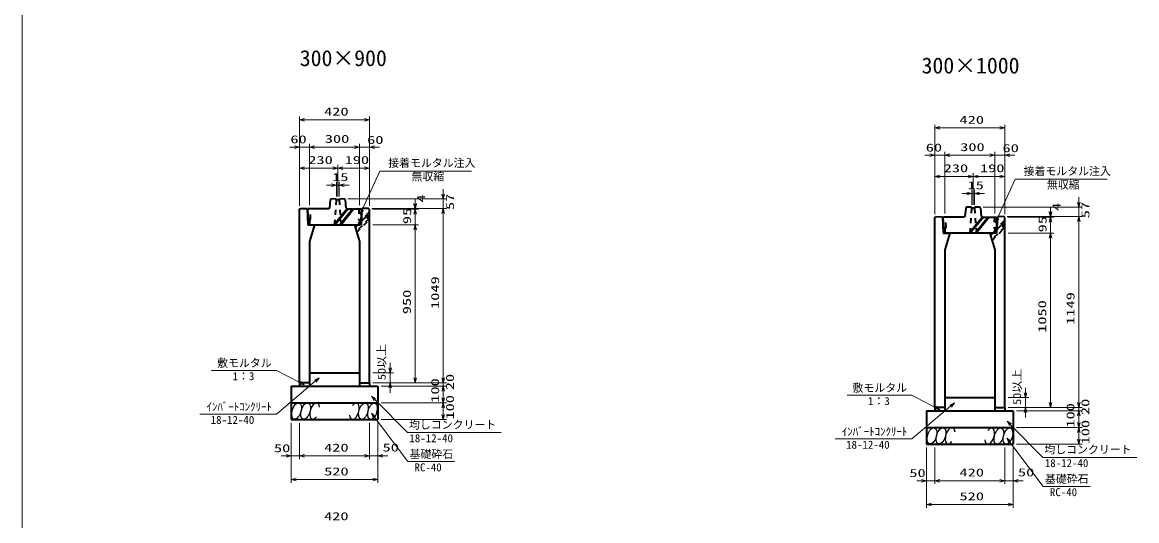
# Model space of a CAD drawing. Units: millimetres on the paper. Extents: x 15 to 1219, y 8 to 859.
# Drawn here: x 15.1 to 350.1, y 296.2 to 446.1 of the extents above; entities that cross this region are included whole.
import ezdxf
from ezdxf.enums import TextEntityAlignment as Align

# ---------------------------------------------------------------- set-up
doc = ezdxf.new("R2010")
doc.units = ezdxf.units.MM
doc.linetypes.add('USER1', pattern=[3, 1.5, -1.5])
for name, color, linetype, lineweight in [('D-STR-DIM（寸法）', 7, 'Continuous', 13), ('D-STR-HTXT(均しCON-旗)', 7, 'Continuous', 13), ('D-STR-HTXT(基礎砕石-旗)', 7, 'Continuous', 13), ('D-STR-HTXT（旗上げ）', 7, 'Continuous', 13), ('D-STR-STRF(グリ)', 7, 'Continuous', 25), ('D-STR（構造物）', 1, 'Continuous', 35)]:
    doc.layers.add(name, color=color, linetype=linetype, lineweight=lineweight)
doc.layers.add('D-STR-TXT(文字)', color=7, linetype='Continuous')
doc.styles.add('ＭＳ ゴシック', font='')
doc.styles.get('ＭＳ ゴシック').set_extended_font_data('MS Gothic')

# ---------------------------------------------------------------- blocks, each defined once
blk = doc.blocks.new('_Open30')
at = {"color": 7, "linetype": 'Continuous', "lineweight": 13}
for p, q in [((-1, 0.2679), (0, 0)), ((0, 0), (-1, -0.2679)), ((0, 0), (-1, 0))]:
    blk.add_line(p, q, dxfattribs=at)

msp = doc.modelspace()

# ---------------------------------------------------------------- linework, layer by layer
at = {"layer": 'D-STR-DIM（寸法）', "color": 2}
msp.add_line((15.075, 858.587), (15.075, 15.004), dxfattribs=at)
at = {"layer": 'D-STR-DIM（寸法）'}
for p, q in [((98.433, 409.599), (98.433, 417.807)), ((99.933, 416.807), (117.933, 416.807)), ((119.433, 409.599), (119.433, 417.807)), ((289.442, 407.125), (289.442, 415.333)), ((290.942, 414.333), (308.942, 414.333)), ((310.442, 407.125), (310.442, 415.333)), ((98.433, 390.896), (98.433, 409.599)), ((101.433, 391.087), (101.433, 409.599)), ((101.433, 391.087), (101.433, 409.599)), ((116.433, 391.087), (116.433, 409.599)), ((116.433, 391.087), (116.433, 409.599)), ((119.433, 390.896), (119.433, 409.599)), ((96.933, 408.599), (95.433, 408.599)), ((98.433, 408.599), (101.433, 408.599)), ((102.933, 408.599), (104.433, 408.599)), ((102.933, 408.599), (114.933, 408.599)), ((114.933, 408.599), (113.433, 408.599)), ((116.433, 408.599), (119.433, 408.599)), ((120.933, 408.599), (122.433, 408.599)), ((287.942, 406.125), (286.442, 406.125)), ((289.442, 388.422), (289.442, 407.125)), ((289.442, 406.125), (292.442, 406.125)), ((292.442, 388.612), (292.442, 407.125)), ((292.442, 388.612), (292.442, 407.125)), ((293.942, 406.125), (295.442, 406.125)), ((293.942, 406.125), (305.942, 406.125)), ((305.942, 406.125), (304.442, 406.125)), ((307.442, 388.612), (307.442, 407.125)), ((307.442, 388.612), (307.442, 407.125)), ((307.442, 406.125), (310.442, 406.125)), ((310.442, 388.422), (310.442, 407.125)), ((311.942, 406.125), (313.442, 406.125)), ((98.433, 390.896), (98.433, 403.241)), ((99.933, 402.241), (108.433, 402.241)), ((109.933, 393.694), (109.933, 403.241)), ((109.933, 393.694), (109.933, 403.241)), ((111.433, 402.241), (117.933, 402.241)), ((119.433, 390.896), (119.433, 403.241)), ((289.442, 388.422), (289.442, 400.767)), ((290.942, 399.767), (299.442, 399.767)), ((300.942, 391.22), (300.942, 400.767)), ((300.942, 391.22), (300.942, 400.767)), ((302.442, 399.767), (308.942, 399.767)), ((310.442, 388.422), (310.442, 400.767)), ((108.039, 397.109), (106.539, 397.109)), ((109.539, 393.694), (109.539, 398.109)), ((109.539, 397.109), (110.327, 397.109)), ((110.327, 393.694), (110.327, 398.109)), ((111.827, 397.109), (113.327, 397.109)), ((141.636, 394.476), (141.636, 395.976)), ((300.548, 391.22), (300.548, 395.635)), ((301.336, 391.22), (301.336, 395.635)), ((112.939, 392.976), (142.636, 392.976)), ((133.138, 391.641), (133.138, 393.141)), ((133.138, 391.449), (133.138, 392.949)), ((141.636, 390.141), (141.636, 392.976)), ((299.048, 394.635), (297.548, 394.635)), ((300.548, 394.635), (301.336, 394.635)), ((302.836, 394.635), (304.336, 394.635)), ((332.645, 392.002), (332.645, 393.502)), ((120.183, 390.141), (134.138, 390.141)), ((120.379, 389.949), (134.138, 389.949)), ((120.379, 389.949), (134.138, 389.949)), ((121.183, 390.141), (142.636, 390.141)), ((121.183, 390.141), (142.636, 390.141)), ((133.138, 389.949), (133.138, 390.141)), ((133.138, 385.194), (133.138, 389.949)), ((141.636, 339.194), (141.636, 388.641)), ((141.636, 388.641), (141.636, 387.141)), ((303.948, 390.502), (333.645, 390.502)), ((324.147, 389.167), (324.147, 390.667)), ((324.147, 388.975), (324.147, 390.475)), ((332.645, 387.667), (332.645, 390.502)), ((133.138, 388.449), (133.138, 386.949)), ((311.192, 387.667), (325.147, 387.667)), ((311.388, 387.475), (325.147, 387.475)), ((311.388, 387.475), (325.147, 387.475)), ((312.192, 387.667), (333.645, 387.667)), ((312.192, 387.667), (333.645, 387.667)), ((324.147, 387.475), (324.147, 387.667)), ((324.147, 382.72), (324.147, 387.475)), ((324.147, 385.975), (324.147, 384.475)), ((332.645, 331.72), (332.645, 386.167)), ((332.645, 386.167), (332.645, 384.667)), ((120.433, 385.194), (134.138, 385.194)), ((120.433, 385.194), (134.138, 385.194)), ((133.138, 339.194), (133.138, 383.694)), ((133.138, 383.694), (133.138, 382.194)), ((311.442, 382.72), (325.147, 382.72)), ((311.442, 382.72), (325.147, 382.72)), ((324.147, 331.72), (324.147, 381.22)), ((324.147, 381.22), (324.147, 379.72)), ((125.622, 342.194), (125.622, 343.694)), ((120.433, 340.694), (126.622, 340.694)), ((125.622, 337.694), (125.622, 340.694)), ((141.636, 339.194), (141.636, 340.694)), ((120.433, 337.694), (142.636, 337.694)), ((120.433, 337.694), (142.636, 337.694)), ((120.433, 337.694), (126.622, 337.694)), ((121.433, 337.694), (134.138, 337.694)), ((122.933, 336.694), (142.636, 336.694)), ((122.933, 336.694), (142.636, 336.694)), ((125.622, 336.194), (125.622, 334.694)), ((141.636, 336.694), (141.636, 337.694)), ((141.636, 333.194), (141.636, 335.194)), ((141.636, 335.194), (141.636, 333.694)), ((316.631, 334.72), (316.631, 336.22)), ((122.933, 331.694), (142.636, 331.694)), ((122.933, 331.694), (142.636, 331.694)), ((311.442, 333.22), (317.631, 333.22)), ((316.631, 330.22), (316.631, 333.22)), ((332.645, 331.72), (332.645, 333.22)), ((141.636, 328.194), (141.636, 330.194)), ((311.442, 330.22), (333.645, 330.22)), ((311.442, 330.22), (325.147, 330.22)), ((311.442, 330.22), (333.645, 330.22)), ((311.442, 330.22), (317.631, 330.22)), ((313.942, 329.22), (333.645, 329.22)), ((313.942, 329.22), (333.645, 329.22)), ((316.631, 328.72), (316.631, 327.22)), ((332.645, 329.22), (332.645, 330.22)), ((95.933, 325.694), (95.933, 314.727)), ((98.433, 325.694), (98.433, 314.727)), ((119.433, 325.694), (119.433, 314.727)), ((121.933, 325.694), (121.933, 314.727)), ((122.933, 326.694), (142.636, 326.694)), ((332.645, 325.72), (332.645, 327.72)), ((332.645, 327.72), (332.645, 326.22)), ((95.933, 324.694), (95.933, 307.569)), ((98.433, 324.694), (98.433, 314.727)), ((119.433, 324.694), (119.433, 314.727)), ((121.933, 324.694), (121.933, 307.569)), ((313.942, 324.22), (333.645, 324.22)), ((313.942, 324.22), (333.645, 324.22)), ((332.645, 320.72), (332.645, 322.72)), ((313.942, 319.22), (333.645, 319.22)), ((94.433, 315.727), (92.933, 315.727)), ((95.933, 315.727), (98.433, 315.727)), ((99.933, 315.727), (117.933, 315.727)), ((99.933, 315.727), (101.433, 315.727)), ((117.933, 315.727), (116.433, 315.727)), ((119.433, 315.727), (121.933, 315.727)), ((123.433, 315.727), (124.933, 315.727)), ((286.942, 318.22), (286.942, 307.253)), ((286.942, 317.22), (286.942, 300.095)), ((289.442, 318.22), (289.442, 307.253)), ((289.442, 317.22), (289.442, 307.253)), ((310.442, 318.22), (310.442, 307.253)), ((310.442, 317.22), (310.442, 307.253)), ((312.942, 318.22), (312.942, 307.253)), ((312.942, 317.22), (312.942, 300.095)), ((97.433, 308.569), (120.433, 308.569)), ((285.442, 308.253), (283.942, 308.253)), ((286.942, 308.253), (289.442, 308.253)), ((290.942, 308.253), (308.942, 308.253)), ((290.942, 308.253), (292.442, 308.253)), ((308.942, 308.253), (307.442, 308.253)), ((310.442, 308.253), (312.942, 308.253)), ((314.442, 308.253), (315.942, 308.253)), ((288.442, 301.095), (311.442, 301.095))]:
    msp.add_line(p, q, dxfattribs=at)
at = {"layer": 'D-STR-HTXT(均しCON-旗)'}
for points in [[(71.994, 341.397), (91.475, 341.397), (98.518, 337.743)], [(68.44, 328.263), (91.475, 328.263), (103.132, 338.174)], [(159.081, 322.746), (130.873, 322.746), (121.15, 332.563)], [(263.003, 333.923), (282.484, 333.923), (289.527, 330.268)], [(259.449, 320.789), (282.484, 320.789), (294.141, 330.7)], [(350.09, 315.272), (321.882, 315.272), (312.159, 325.089)]]:
    msp.add_lwpolyline(points, dxfattribs=at)
at = {"layer": 'D-STR-HTXT(基礎砕石-旗)'}
for points in [[(145.055, 313.997), (130.951, 313.997), (120.947, 327.323)], [(336.064, 306.523), (321.96, 306.523), (311.956, 319.849)]]:
    msp.add_lwpolyline(points, dxfattribs=at)
at = {"layer": 'D-STR-HTXT（旗上げ）'}
for points in [[(150.154, 401.384), (122.533, 401.384), (117.266, 389.668)], [(341.163, 398.91), (313.542, 398.91), (308.275, 387.193)]]:
    msp.add_lwpolyline(points, dxfattribs=at)
at = {"layer": 'D-STR-STRF(グリ)'}
for centre, major_axis in [((97.528, 329.217), (0.79, 2.421)), ((100.249, 329.217), (0.79, 2.421)), ((117.637, 329.136), (-0.771, -2.427)), ((120.358, 329.158), (-0.771, -2.427)), ((288.536, 321.743), (0.79, 2.421)), ((291.258, 321.743), (0.79, 2.421)), ((308.646, 321.662), (-0.771, -2.427)), ((311.367, 321.684), (-0.771, -2.427))]:
    msp.add_ellipse(centre, major_axis=major_axis, ratio=0.5139, dxfattribs=at)
for centre, major_axis in [((102.99, 329.217), (0.79, 2.421)), ((114.897, 329.115), (-0.771, -2.427)), ((293.998, 321.743), (0.79, 2.421)), ((305.906, 321.641), (-0.771, -2.427))]:
    msp.add_ellipse(centre, major_axis=major_axis, ratio=0.5139, start_param=5.3575563, end_param=10.3750652, dxfattribs=at)
at = {"layer": 'D-STR（構造物）'}
for p, q in [((107.668, 392.732), (107.46, 390.235)), ((107.939, 392.976), (107.668, 392.732)), ((109.308, 392.949), (107.939, 392.976)), ((109.539, 392.694), (109.308, 392.949)), ((110.327, 392.694), (109.539, 392.694)), ((110.558, 392.949), (110.327, 392.694)), ((111.939, 392.976), (110.558, 392.949)), ((112.209, 392.732), (111.939, 392.976)), ((112.417, 390.235), (112.209, 392.732)), ((98.433, 389.896), (98.683, 390.141)), ((98.433, 337.694), (98.433, 389.896)), ((98.683, 390.141), (100.683, 390.101)), ((100.683, 390.101), (100.933, 385.194)), ((100.846, 389.832), (100.989, 389.981)), ((100.846, 389.832), (101.089, 385.231)), ((107.189, 389.981), (100.989, 389.981)), ((107.459, 390.23), (107.189, 389.981)), ((112.689, 389.981), (108.833, 385.231)), ((113.011, 389.981), (109.155, 385.231)), ((114.427, 389.981), (110.572, 385.231)), ((114.749, 389.981), (110.894, 385.231)), ((112.418, 390.23), (112.689, 389.981)), ((112.689, 389.981), (116.889, 389.981)), ((117.031, 389.832), (116.789, 385.231)), ((117.031, 389.832), (116.889, 389.981)), ((117.183, 390.101), (116.933, 385.194)), ((119.183, 390.141), (117.183, 390.101)), ((119.433, 389.896), (119.183, 390.141)), ((119.433, 337.694), (119.433, 389.896)), ((298.677, 390.258), (298.469, 387.761)), ((298.947, 390.502), (298.677, 390.258)), ((300.317, 390.475), (298.947, 390.502)), ((300.548, 390.22), (300.317, 390.475)), ((301.336, 390.22), (300.548, 390.22)), ((301.567, 390.475), (301.336, 390.22)), ((302.948, 390.502), (301.567, 390.475)), ((303.218, 390.258), (302.948, 390.502)), ((303.426, 387.761), (303.218, 390.258)), ((289.442, 387.422), (289.692, 387.667)), ((289.442, 330.22), (289.442, 387.422)), ((289.692, 387.667), (291.692, 387.627)), ((291.692, 387.627), (291.942, 382.72)), ((291.855, 387.357), (291.997, 387.507)), ((291.855, 387.357), (292.097, 382.757)), ((298.197, 387.507), (291.997, 387.507)), ((298.468, 387.756), (298.197, 387.507)), ((303.697, 387.507), (299.842, 382.757)), ((304.019, 387.507), (300.164, 382.757)), ((305.436, 387.507), (301.581, 382.757)), ((305.758, 387.507), (301.903, 382.757)), ((303.427, 387.756), (303.697, 387.507)), ((303.697, 387.507), (307.897, 387.507)), ((308.04, 387.357), (307.797, 382.757)), ((308.04, 387.357), (307.897, 387.507)), ((308.192, 387.627), (307.942, 382.72)), ((310.192, 387.667), (308.192, 387.627)), ((310.442, 387.422), (310.192, 387.667)), ((310.442, 330.22), (310.442, 387.422)), ((100.933, 385.194), (102.933, 385.194)), ((101.089, 385.231), (116.789, 385.231)), ((102.933, 385.194), (101.433, 380.194)), ((114.933, 385.194), (116.433, 380.194)), ((291.942, 382.72), (293.942, 382.72)), ((292.097, 382.757), (307.797, 382.757)), ((293.942, 382.72), (292.442, 377.72)), ((305.942, 382.72), (307.442, 377.72)), ((101.433, 380.194), (101.433, 337.694)), ((116.433, 380.194), (116.433, 337.694)), ((292.442, 377.72), (292.442, 330.22)), ((307.442, 377.72), (307.442, 330.22)), ((101.433, 340.694), (116.433, 340.694)), ((95.933, 336.694), (121.933, 336.694)), ((95.933, 336.694), (95.933, 326.694)), ((101.433, 337.694), (98.433, 337.694)), ((98.433, 337.694), (98.433, 336.694)), ((101.433, 337.694), (101.433, 336.694)), ((116.433, 337.694), (119.433, 337.694)), ((116.433, 337.694), (116.433, 336.694)), ((119.433, 337.694), (119.433, 336.694)), ((121.933, 336.694), (121.933, 326.694)), ((95.933, 331.694), (121.933, 331.694)), ((292.442, 333.22), (307.442, 333.22)), ((286.942, 329.22), (312.942, 329.22)), ((286.942, 329.22), (286.942, 319.22)), ((292.442, 330.22), (289.442, 330.22)), ((289.442, 330.22), (289.442, 329.22)), ((292.442, 330.22), (292.442, 329.22)), ((307.442, 330.22), (310.442, 330.22)), ((307.442, 330.22), (307.442, 329.22)), ((310.442, 330.22), (310.442, 329.22)), ((312.942, 329.22), (312.942, 319.22)), ((95.933, 326.694), (121.933, 326.694)), ((286.942, 324.22), (312.942, 324.22)), ((286.942, 319.22), (312.942, 319.22))]:
    msp.add_line(p, q, dxfattribs=at)
at = {"layer": 'D-STR（構造物）', "linetype": 'USER1'}
for p, q in [((108.971, 385.19), (109.539, 392.694)), ((110.327, 392.694), (110.892, 385.231)), ((101.764, 386.842), (101.617, 389.981)), ((119.183, 388.802), (115.081, 384.7)), ((115.162, 384.431), (119.358, 388.627)), ((116.288, 389.981), (116.123, 386.846)), ((119.358, 388.627), (119.11, 388.875)), ((119.358, 386.697), (119.358, 388.627)), ((299.98, 382.716), (300.548, 390.22)), ((301.336, 390.22), (301.901, 382.757)), ((101.469, 386.728), (101.003, 386.86)), ((101.469, 386.728), (101.764, 386.842)), ((101.539, 385.231), (101.469, 386.728)), ((119.358, 387.042), (115.528, 383.211)), ((115.602, 382.966), (119.358, 386.722)), ((116.123, 386.846), (116.417, 386.73)), ((116.417, 386.73), (116.338, 385.231)), ((116.417, 386.73), (116.874, 386.856)), ((118.858, 387.042), (118.858, 388.127)), ((118.858, 387.042), (119.358, 387.042)), ((119.11, 386.45), (119.358, 386.697)), ((292.773, 384.368), (292.626, 387.507)), ((310.192, 386.328), (306.09, 382.226)), ((306.171, 381.957), (310.367, 386.153)), ((307.296, 387.507), (307.131, 384.372)), ((309.867, 384.568), (309.867, 385.653)), ((310.367, 386.153), (310.119, 386.401)), ((310.367, 384.223), (310.367, 386.153)), ((292.478, 384.254), (292.012, 384.385)), ((292.478, 384.254), (292.773, 384.368)), ((292.548, 382.757), (292.478, 384.254)), ((310.367, 384.568), (306.537, 380.737)), ((306.611, 380.492), (310.367, 384.248)), ((307.131, 384.372), (307.426, 384.256)), ((307.426, 384.256), (307.347, 382.757)), ((307.426, 384.256), (307.883, 384.382)), ((309.867, 384.568), (310.367, 384.568)), ((310.119, 383.976), (310.367, 384.223))]:
    msp.add_line(p, q, dxfattribs=at)

# ---------------------------------------------------------------- block references
at = {"layer": 'D-STR-DIM（寸法）', "xscale": 1.5, "yscale": 1.5}
for p, rotation in [((98.433, 416.807), 180), ((289.442, 414.333), 180), ((101.433, 408.599), 180), ((101.433, 408.599), 180), ((119.433, 408.599), 180), ((292.442, 406.125), 180), ((292.442, 406.125), 180), ((310.442, 406.125), 180), ((98.433, 402.241), 180), ((109.933, 402.241), 180), ((289.442, 399.767), 180), ((300.942, 399.767), 180), ((110.327, 397.109), 180), ((141.636, 392.976), 270), ((301.336, 394.635), 180), ((332.645, 390.502), 270), ((133.138, 390.141), 270), ((133.138, 389.949), 270), ((133.138, 389.949), 90), ((141.636, 390.141), 90), ((141.636, 390.141), 90), ((324.147, 387.667), 270), ((324.147, 387.475), 270), ((324.147, 387.475), 90), ((332.645, 387.667), 90), ((332.645, 387.667), 90), ((133.138, 385.194), 90), ((133.138, 385.194), 90), ((324.147, 382.72), 90), ((324.147, 382.72), 90), ((125.622, 340.694), 270), ((133.138, 337.694), 270), ((141.636, 337.694), 270), ((141.636, 337.694), 270), ((125.622, 337.694), 90), ((141.636, 336.694), 90), ((141.636, 336.694), 90), ((141.636, 331.694), 270), ((141.636, 331.694), 90), ((316.631, 333.22), 270), ((324.147, 330.22), 270), ((332.645, 330.22), 270), ((332.645, 330.22), 270), ((316.631, 330.22), 90), ((332.645, 329.22), 90), ((332.645, 329.22), 90), ((141.636, 326.694), 270), ((332.645, 324.22), 270), ((332.645, 324.22), 90), ((332.645, 319.22), 270), ((98.433, 315.727), 180), ((98.433, 315.727), 180), ((121.933, 315.727), 180), ((95.933, 308.569), 180), ((289.442, 308.253), 180), ((289.442, 308.253), 180), ((312.942, 308.253), 180), ((286.942, 301.095), 180)]:
    msp.add_blockref('_Open30', p, dxfattribs=dict(at, rotation=rotation))
for p in [(119.433, 416.807), (310.442, 414.333), (98.433, 408.599), (116.433, 408.599), (116.433, 408.599), (289.442, 406.125), (307.442, 406.125), (307.442, 406.125), (109.933, 402.241), (119.433, 402.241), (300.942, 399.767), (310.442, 399.767), (109.539, 397.109), (300.548, 394.635), (95.933, 315.727), (119.433, 315.727), (119.433, 315.727), (121.933, 308.569), (286.942, 308.253), (310.442, 308.253), (310.442, 308.253), (312.942, 301.095)]:
    msp.add_blockref('_Open30', p, dxfattribs=at)
at = {"layer": 'D-STR-HTXT(均しCON-旗)', "xscale": 1.5, "yscale": 1.5}
for p, rotation in [((104.274, 339.146), 40.37163), ((99.849, 337.052), 332.57325), ((120.095, 333.629), 134.72505), ((295.283, 331.672), 40.37163), ((290.858, 329.578), 332.57325), ((311.103, 326.155), 134.72505)]:
    msp.add_blockref('_Open30', p, dxfattribs=dict(at, rotation=rotation))
at = {"layer": 'D-STR-HTXT(基礎砕石-旗)', "xscale": 1.5, "yscale": 1.5, "rotation": 126.89552}
for p in [(120.047, 328.522), (311.055, 321.048)]:
    msp.add_blockref('_Open30', p, dxfattribs=at)
at = {"layer": 'D-STR-HTXT（旗上げ）', "xscale": 1.5, "yscale": 1.5, "rotation": 245.79582}
for p in [(116.651, 388.299), (307.66, 385.825)]:
    msp.add_blockref('_Open30', p, dxfattribs=at)

# ---------------------------------------------------------------- texts
at = {"layer": 'D-STR-DIM（寸法）', "style": 'ＭＳ ゴシック', "width": 1.5}
for s, p in [('420', (105.808, 417.345)), ('420', (296.817, 414.87)), ('60', (95.669, 408.992)), ('300', (106.016, 409.136)), ('60', (118.753, 408.822)), ('60', (286.677, 406.518)), ('300', (297.025, 406.662)), ('60', (309.761, 406.348)), ('230', (101.058, 402.779)), ('190', (111.975, 402.779)), ('230', (292.067, 400.305)), ('190', (302.984, 400.305)), ('15', (108.22, 397.647)), ('15', (299.229, 395.172)), ('50', (90.735, 316.094)), ('420', (105.808, 316.264)), ('50', (123.385, 316.302)), ('520', (105.808, 309.107)), ('50', (281.744, 308.62)), ('420', (296.817, 308.79)), ('50', (314.394, 308.828)), ('520', (296.817, 301.633)), ('420', (105.788, 295.634))]:
    msp.add_text(s, height=2.405, dxfattribs=at).set_placement(p, align=Align.BOTTOM_LEFT)
at = {"layer": 'D-STR-DIM（寸法）', "style": 'ＭＳ ゴシック'}
for s, width, p in [('4', 1.5, (136.902, 391.89)), ('57', 1.5, (145.576, 389.665)), ('95', 1.5, (132.694, 385.414)), ('4', 1.5, (327.91, 389.416)), ('57', 1.5, (336.584, 387.191)), ('95', 1.5, (323.703, 382.939)), ('1049', 1.5, (141.098, 359.913)), ('950', 1.5, (132.6, 358.319)), ('1050', 1.5, (323.609, 352.72)), ('1149', 1.5, (332.107, 355.147)), ('50以上', 1.1, (125.04, 338.557)), ('50以上', 1.1, (316.049, 331.083)), ('100', 1.5, (141.098, 331.694)), ('20', 1.5, (145.55, 335.475)), ('100', 1.5, (145.571, 326.639)), ('20', 1.5, (336.559, 328.001)), ('100', 1.5, (332.107, 324.22)), ('100', 1.5, (336.58, 319.165))]:
    msp.add_text(s, height=2.405, rotation=90, dxfattribs=dict(at, width=width)).set_placement(p, align=Align.BOTTOM_LEFT)
at = {"layer": 'D-STR-HTXT(均しCON-旗)', "style": 'ＭＳ ゴシック'}
for s, p in [('敷モルタル', (73.644, 341.719)), ('1：3', (78.29, 337.747)), ('敷モルタル', (264.653, 334.245)), ('ｲﾝﾊﾞｰﾄｺﾝｸﾘｰﾄ', (70.443, 328.547)), ('1：3', (269.299, 330.272)), ('18-12-40', (71.723, 324.612)), ('均しコンクリート', (131.32, 323.157)), ('18-12-40', (131.454, 319.096)), ('ｲﾝﾊﾞｰﾄｺﾝｸﾘｰﾄ', (261.452, 321.073)), ('18-12-40', (262.732, 317.138)), ('均しコンクリート', (322.329, 315.683)), ('18-12-40', (322.463, 311.621))]:
    msp.add_text(s, height=2.405, dxfattribs=at).set_placement(p, align=Align.BOTTOM_LEFT)
at = {"layer": 'D-STR-HTXT(基礎砕石-旗)', "style": 'ＭＳ ゴシック'}
for s, p in [('基礎砕石', (131.487, 314.331)), ('RC-40', (132.974, 310.346)), ('基礎砕石', (322.495, 306.857)), ('RC-40', (323.983, 302.872))]:
    msp.add_text(s, height=2.405, dxfattribs=at).set_placement(p, align=Align.BOTTOM_LEFT)
at = {"layer": 'D-STR-HTXT（旗上げ）', "style": 'ＭＳ ゴシック'}
for s, p in [('接着モルタル注入', (125.071, 401.888)), ('接着モルタル注入', (316.08, 399.414)), ('無収縮', (132.075, 397.811)), ('無収縮', (323.084, 395.337))]:
    msp.add_text(s, height=2.405, dxfattribs=at).set_placement(p, align=Align.BOTTOM_LEFT)
at = {"layer": 'D-STR-TXT(文字)', "style": 'ＭＳ ゴシック'}
for s, p in [('300×900', (98.489, 431.499)), ('300×1000', (285.412, 429.283))]:
    msp.add_text(s, height=4.811, dxfattribs=at).set_placement(p, align=Align.BOTTOM_LEFT)

doc.saveas('drawing.dxf')
